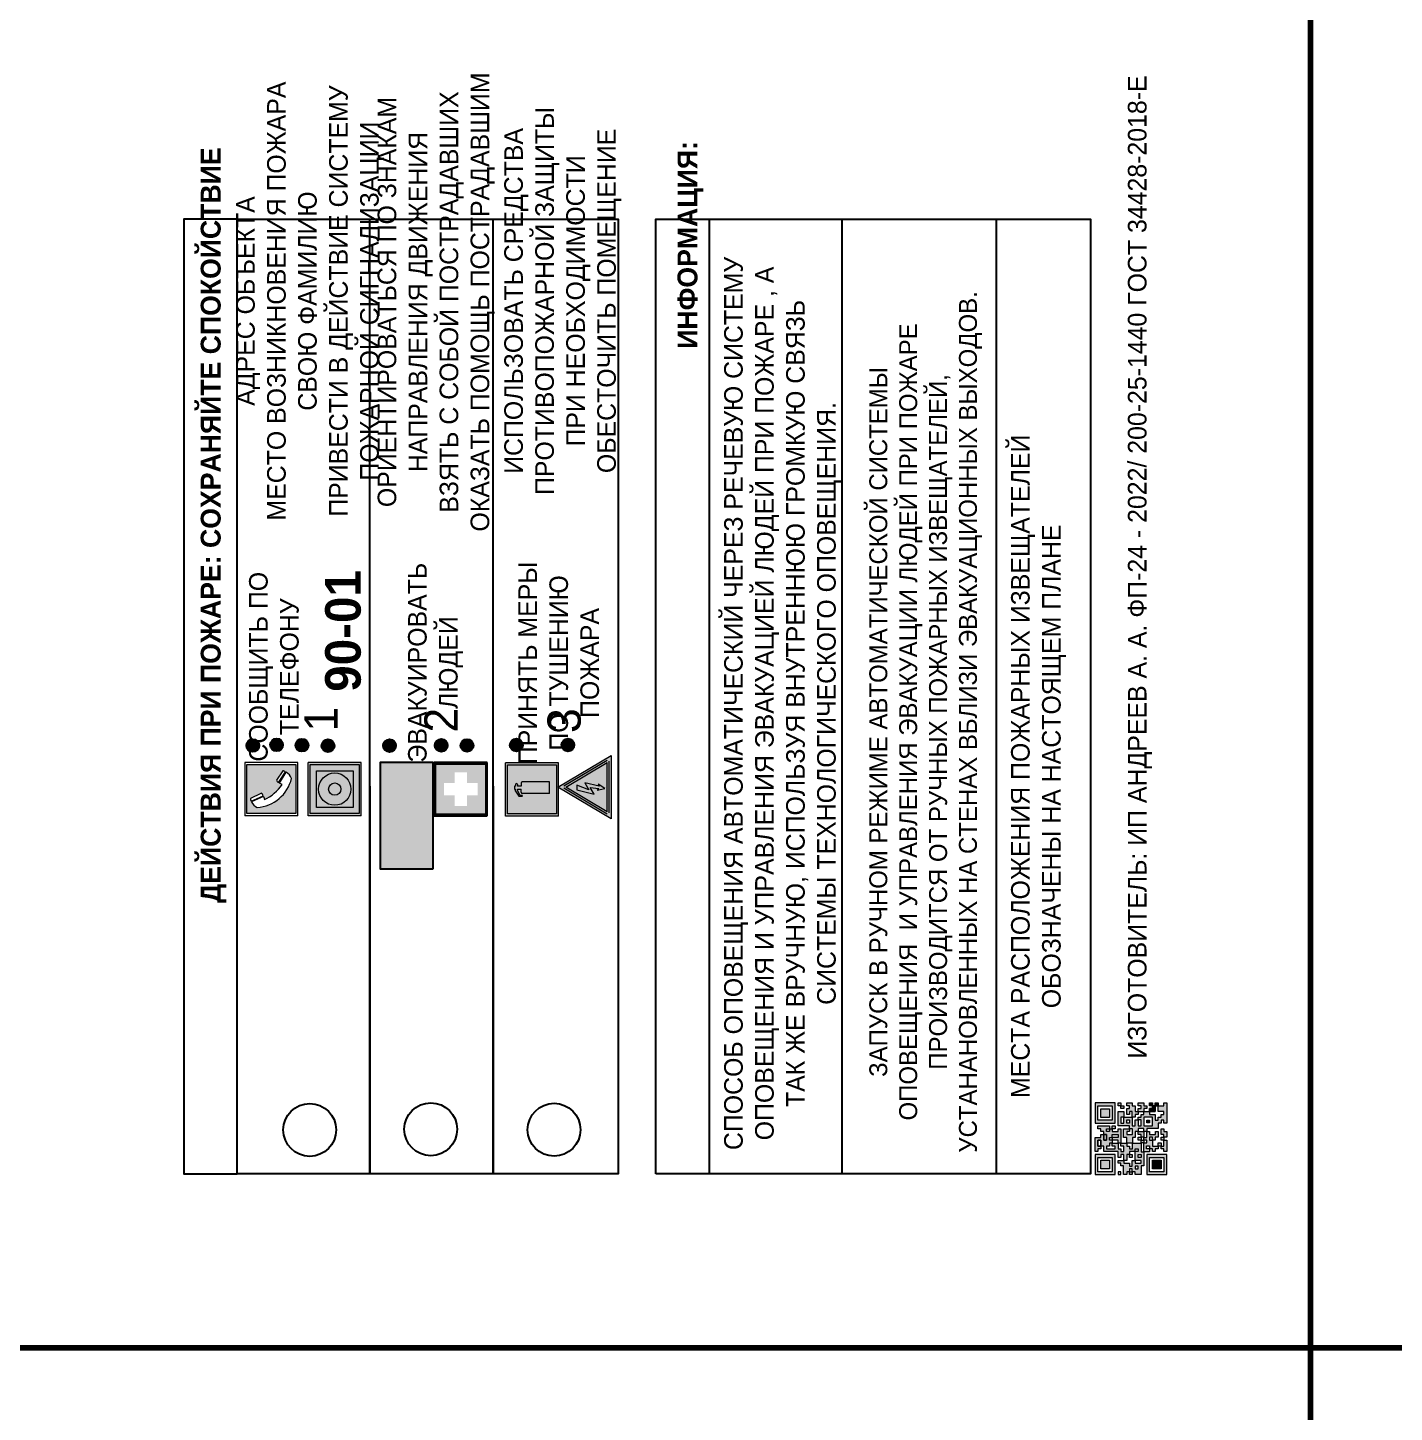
# Model space of a CAD drawing. Header units: millimetres. Extents: x 13114 to 67229, y 22859 to 38520.
# Drawn here: x 17565.4 to 17771.2, y 31674.4 to 31882.9 of the extents above; entities that cross this region are included whole.
import ezdxf

# ---------------------------------------------------------------- set-up
doc = ezdxf.new("R2010")
doc.units = ezdxf.units.MM
doc.styles.add('обычный', font='arial.ttf')

# ---------------------------------------------------------------- blocks, each defined once
blk = doc.blocks.new('A$C3E6D3DDE')
at = {"lineweight": 5}
h = blk.add_hatch(color=40, dxfattribs=at)
h.paths.add_polyline_path([(24.1, 1.45), (16.46, -11.35), (31.74, -11.35)])
h.paths.add_polyline_path([(24.09, -0.46), (30.03, -10.41), (18.14, -10.41)], flags=16)
h.paths.add_polyline_path([(24.54, -3.08), (23.41, -6.02), (25.13, -5.01), (24.33, -8.5), (24.82, -8.27), (23.79, -9.86), (23.4, -8.04), (23.8, -8.43), (24.04, -6.29), (22.39, -7.25), (23.44, -3.08)], flags=0)
h = blk.add_hatch(color=256, dxfattribs=at)
h.paths.add_polyline_path([(24.37, 0.03, 0.567511), (23.82, 0.03), (17.59, -10.4, 0.582454), (17.86, -10.88), (30.32, -10.88, 0.582149), (30.6, -10.4)])
h.paths.add_polyline_path([(24.09, -0.46), (18.14, -10.41), (30.03, -10.41)], flags=16)
h.paths.add_polyline_path([(24.54, -3.08), (23.41, -6.02), (25.13, -5.01), (24.33, -8.5), (24.82, -8.27), (23.79, -9.86), (23.4, -8.04), (23.8, -8.43), (24.04, -6.29), (22.39, -7.25), (23.44, -3.08)], flags=0)
h = blk.add_hatch(color=40, dxfattribs=at)
h.paths.add_polyline_path([(24.09, -0.46), (18.14, -10.41), (30.03, -10.41)])
h.paths.add_polyline_path([(24.82, -8.27), (23.79, -9.86), (23.4, -8.04), (23.8, -8.43), (24.04, -6.29), (22.39, -7.25), (23.44, -3.08), (24.54, -3.08), (23.41, -6.02), (25.13, -5.01), (24.33, -8.5)], flags=16)
at = {"color": 40, "lineweight": 5}
for p, q in [((16.46, -11.35), (24.1, 1.45)), ((24.1, 1.45), (31.74, -11.35))]:
    blk.add_line(p, q, dxfattribs=at)
at = {"lineweight": 5}
for p, q in [((17.59, -10.4), (23.82, 0.03)), ((24.37, 0.03), (30.6, -10.4)), ((18.14, -10.41), (24.09, -0.46)), ((23.44, -3.08), (22.39, -7.25)), ((23.41, -6.02), (24.54, -3.08)), ((24.54, -3.08), (23.44, -3.08)), ((24.09, -0.46), (30.03, -10.41)), ((22.39, -7.25), (24.04, -6.29)), ((25.13, -5.01), (23.41, -6.02)), ((24.04, -6.29), (23.8, -8.43)), ((24.33, -8.5), (25.13, -5.01)), ((23.8, -8.43), (23.4, -8.04)), ((23.4, -8.04), (23.79, -9.86)), ((23.79, -9.86), (24.82, -8.27)), ((24.82, -8.27), (24.33, -8.5)), ((17.86, -10.88), (30.32, -10.88)), ((18.14, -10.41), (30.03, -10.41))]:
    blk.add_line(p, q, dxfattribs=at)
at = {"color": 50, "lineweight": 5}
blk.add_line((31.74, -11.35), (16.46, -11.35), dxfattribs=at)
blk = doc.blocks.new('A$C456E1F9C')
at = {"lineweight": 5}
h = blk.add_hatch(color=242, dxfattribs=at)
h.paths.add_polyline_path([(0.51, -1.47), (0.51, -13.26), (12.29, -13.26), (12.29, -1.47)])
h.paths.add_polyline_path([(5.42, -4.95, -0.254479), (4.78, -5.4), (3.52, -2.53, -0.209735), (4.23, -2.4)], flags=16)
h.paths.add_polyline_path([(8.53, -8.6), (10.87, -10.17), (10.54, -10.76), (8.03, -9.13, -0.192251)], flags=16)
h.paths.add_polyline_path([(4.61, -5.49, 0.005518), (3.87, -5.72, 0.128647), (7.49, -10.01, 0.00809), (7.83, -9.33), (10.47, -10.97, -0.16736), (8.99, -12.25, -0.327862), (1.95, -3.95, -0.166952), (3.36, -2.62)], flags=16)
at = {"color": 242, "lineweight": 5}
for p, q in [((0, -13.77), (0, -0.97)), ((12.8, -0.97), (0, -0.97)), ((4.61, -5.49), (3.36, -2.62)), ((3.52, -2.53), (4.78, -5.4)), ((4.23, -2.4), (5.42, -4.95)), ((12.8, -13.77), (12.8, -0.97)), ((7.83, -9.33), (10.47, -10.97)), ((8.03, -9.13), (10.54, -10.76)), ((10.81, -10.12), (8.53, -8.6)), ((10.54, -10.76), (10.8, -10.3)), ((10.8, -10.3), (10.81, -10.12)), ((0, -13.77), (12.8, -13.77))]:
    blk.add_line(p, q, dxfattribs=at)
blk.add_lwpolyline([(0.51, -1.47), (12.29, -1.47), (12.29, -13.26), (0.51, -13.26)], close=True, dxfattribs=at)
for centre, radius, start, end in [((4.59, -5.34), 2.99, 114.2845, 152.1974), ((4.02, -3.27), 0.891, 76.3284, 123.7092), ((11.12, -3.31), 9.19, 183.9915, 256.6009), ((14.98, -39.1), 35.17, 107.1487, 108.4135), ((13.86, -0.94), 11.08, 205.5536, 234.8762), ((4.68, -4.59), 0.824, 276.9621, 334.0723), ((-13.31, 0.8), 23.44, 332.5487, 334.4027), ((8.94, -9.5), 0.989, 114.4092, 157.9388), ((7.87, -9.46), 3, 291.9291, 329.9329)]:
    blk.add_arc(centre, radius, start, end, dxfattribs=at)
blk = doc.blocks.new('A$C54414219')
at = {"true_color": 0xffffff}
h = blk.add_hatch(color=7, dxfattribs=at)
h.paths.add_polyline_path([(2.39, -9.45), (2.39, -18.3), (11.23, -18.3), (11.23, -9.45)], flags=0)
h.paths.add_polyline_path([(10.71, -13.87, -1), (2.92, -13.87, -1)], flags=0)
h.paths.add_polyline_path([(8.3, -13.87, -1), (5.33, -13.87, -1)], flags=0)
h.paths.add_polyline_path([(0.41, -7.47), (0.41, -20.27), (13.21, -20.27), (13.21, -7.47)])
h.paths.add_polyline_path([(0.92, -19.77), (12.71, -19.77), (12.71, -7.98), (0.92, -7.98)], flags=16)
h.paths.add_polyline_path([(11.23, -9.45), (11.23, -18.3), (2.39, -18.3), (2.39, -9.45)], flags=0)
at = {"lineweight": 5}
h = blk.add_hatch(color=242, dxfattribs=at)
h.paths.add_polyline_path([(12.71, -7.98), (0.92, -7.98), (0.92, -19.77), (12.71, -19.77)])
h.paths.add_polyline_path([(11.23, -18.3), (2.39, -18.3), (2.39, -9.45), (11.23, -9.45)], flags=16)
h.paths.add_polyline_path([(10.71, -13.87, -1), (2.92, -13.87, -1)], flags=0)
h.paths.add_polyline_path([(8.3, -13.87, -1), (5.33, -13.87, -1)], flags=0)
at = {"true_color": 0xffffff}
h = blk.add_hatch(color=7, dxfattribs=at)
h.paths.add_polyline_path([(2.39, -9.45), (2.39, -18.3), (11.23, -18.3), (11.23, -9.45)])
h.paths.add_polyline_path([(10.71, -13.87, -1), (2.92, -13.87, -1)], flags=16)
h.paths.add_polyline_path([(8.3, -13.87, -1), (5.33, -13.87, -1)], flags=0)
at = {"lineweight": 5}
h = blk.add_hatch(color=242, dxfattribs=at)
h.paths.add_polyline_path([(2.92, -13.87, 1), (10.71, -13.87, 1)])
h.paths.add_polyline_path([(8.3, -13.87, -1), (5.33, -13.87, -1)], flags=16)
at = {"color": 242, "lineweight": 5}
for p, q in [((0.41, -20.27), (0.41, -7.47)), ((0.41, -7.47), (13.21, -7.47)), ((0.41, -7.47), (13.21, -7.47)), ((13.21, -20.27), (13.21, -7.47)), ((0.41, -20.27), (13.21, -20.27))]:
    blk.add_line(p, q, dxfattribs=at)
for points in [[(0.92, -7.98), (12.71, -7.98), (12.71, -19.77), (0.92, -19.77)], [(2.39, -9.45), (11.23, -9.45), (11.23, -18.3), (2.39, -18.3)]]:
    blk.add_lwpolyline(points, close=True, dxfattribs=at)
for radius in [3.89, 1.49]:
    blk.add_circle((6.81, -13.87), radius, dxfattribs=at)
blk = doc.blocks.new('A$C32E8229D')
at = {"true_color": 0xffffff}
blk.add_hatch(color=7, dxfattribs=at).paths.add_polyline_path([(0, 0), (0, -8), (16, -8), (16, 0)])
h = blk.add_hatch(color=126)
h.paths.add_polyline_path([(0.2, -0.2), (15.8, -0.2), (15.8, -7.8), (0.2, -7.8)])
h.paths.add_polyline_path([(13.49, -2.05), (12.08, -2.05), (11.37, -2.63, 0.162397), (11.29, -2.84), (11.29, -3.63), (10.35, -3.63), (10.35, -4.05), (11.68, -4.05), (11.68, -3.48), (12.26, -4.28), (11.29, -5.1), (11.29, -6.78), (11.85, -6.78), (11.85, -5.44), (12.8, -4.64), (12.8, -5.94), (14.46, -5.94), (14.46, -5.39), (13.45, -5.39), (13.45, -3.97), (12.46, -2.59), (13.15, -2.59), (13.69, -3.34), (14.18, -3)], flags=16)
h.paths.add_polyline_path([(10.74, -1.82, 1), (11.8, -1.82, 1)], flags=16)
h.paths.add_polyline_path([(9.39, -3.59), (5.99, -3.59), (6.56, -3.03), (5.91, -3.03), (5.1, -3.83), (5.91, -4.64), (6.56, -4.64), (5.99, -4.09), (9.39, -4.09)], flags=16)
h.paths.add_polyline_path([(4.29, -1.08), (1.72, -1.08), (1.72, -6.6), (4.29, -6.6)], flags=16)
at = {"color": 126}
blk.add_lwpolyline([(16, -8), (0, -8), (0, 0), (16, 0)], close=True, dxfattribs=at)
blk = doc.blocks.new('A$C18900ED3')
h = blk.add_hatch(color=126)
h.paths.add_polyline_path([(-0.18, -0.18), (-7.02, -0.18), (-7.02, -7.02), (-0.18, -7.02)])
h.paths.add_polyline_path([(-5.89, -4.46), (-5.89, -2.77), (-4.46, -2.77), (-4.46, -1.31), (-2.77, -1.31), (-2.77, -2.77), (-1.33, -2.77), (-1.33, -4.46), (-2.77, -4.46), (-2.77, -5.89), (-4.46, -5.89), (-4.46, -4.46)], flags=16)
at = {"color": 126}
for p, q in [((-7.2, 0), (-7.2, -7.2)), ((0, 0), (-7.2, 0)), ((0, -7.2), (0, 0)), ((-7.02, -7.02), (-7.02, -0.18)), ((-7.02, -0.18), (-0.18, -0.18)), ((-0.18, -0.18), (-0.18, -7.02)), ((-7.2, -7.2), (0, -7.2)), ((-0.18, -7.02), (-7.02, -7.02))]:
    blk.add_line(p, q, dxfattribs=at)
blk = doc.blocks.new('A$C3AD82952')
at = {"true_color": 0xf5f5ff}
h = blk.add_hatch(color=7, dxfattribs=at)
h.dxf.hatch_style = 1
h.paths.add_polyline_path([(8.21, 8.73, 0.414214), (7.89, 9.05), (7.22, 9.05), (7.22, 9.92), (7.59, 9.92, 1), (7.57, 10.36), (7.22, 10.36), (7.22, 10.6), (6.43, 10.6), (6.43, 10.36), (6.01, 10.36), (4.74, 9.59), (4.74, 8.69), (4.98, 8.73), (4.98, 9.26), (6.12, 9.91), (6.43, 9.91), (6.43, 9.05), (5.76, 9.05, 0.414214), (5.44, 8.73), (5.44, 2.2), (8.21, 2.2)], flags=0)
h.paths.add_polyline_path([(12.8, 12.8), (0, 12.8), (0, 0), (12.8, 0)])
h.paths.add_polyline_path([(0.51, 12.29), (12.29, 12.29), (12.29, 0.51), (0.51, 0.51)], flags=16)
h.paths.add_polyline_path([(4.74, 9.59), (6.01, 10.36), (6.43, 10.36), (6.43, 10.6), (7.22, 10.6), (7.22, 10.36), (7.59, 10.36, -0.94586), (7.59, 9.92), (7.22, 9.92), (7.22, 9.05), (7.89, 9.05, -0.414214), (8.21, 8.73), (8.21, 2.2), (5.44, 2.2), (5.44, 8.73, -0.414214), (5.76, 9.05), (6.43, 9.05), (6.43, 9.91), (6.12, 9.91), (4.98, 9.26), (4.98, 8.73), (4.74, 8.69)], flags=0)
h = blk.add_hatch(color=242)
h.dxf.hatch_style = 1
h.paths.add_polyline_path([(12.29, 12.29), (0.51, 12.29), (0.51, 0.51), (12.29, 0.51)])
h.paths.add_polyline_path([(4.74, 8.69), (4.74, 9.59), (6.01, 10.36), (6.43, 10.36), (6.43, 10.6), (7.22, 10.6), (7.22, 10.36), (7.59, 10.36, -0.94586), (7.59, 9.92), (7.22, 9.92), (7.22, 9.05), (7.89, 9.05, -0.414214), (8.21, 8.73), (8.21, 2.2), (5.44, 2.2), (5.44, 8.73, -0.414214), (5.76, 9.05), (6.43, 9.05), (6.43, 9.91), (6.12, 9.91), (4.98, 9.26), (4.98, 8.73)], flags=16)
h = blk.add_hatch(color=7, dxfattribs=at)
h.dxf.hatch_style = 1
h.paths.add_polyline_path([(8.21, 8.73, 0.414214), (7.89, 9.05), (7.22, 9.05), (7.22, 9.92), (7.59, 9.92, 1), (7.57, 10.36), (7.22, 10.36), (7.22, 10.6), (6.43, 10.6), (6.43, 10.36), (6.01, 10.36), (4.74, 9.59), (4.74, 8.69), (4.98, 8.73), (4.98, 9.26), (6.12, 9.91), (6.43, 9.91), (6.43, 9.05), (5.76, 9.05, 0.414214), (5.44, 8.73), (5.44, 2.2), (8.21, 2.2)])
at = {"color": 242, "lineweight": 5}
for p, q in [((0, 0), (0, 12.8)), ((0, 12.8), (12.8, 12.8)), ((6.01, 10.36), (4.74, 9.59)), ((6.01, 10.36), (6.43, 10.36)), ((7.22, 10.6), (6.43, 10.6)), ((6.43, 10.6), (6.43, 10.36)), ((7.22, 10.36), (7.22, 10.6)), ((7.59, 10.36), (7.22, 10.36)), ((12.8, 0), (12.8, 12.8)), ((4.74, 9.59), (4.74, 8.69)), ((4.74, 8.69), (4.98, 8.73)), ((4.98, 9.26), (6.12, 9.91)), ((4.98, 8.73), (4.98, 9.26)), ((5.44, 2.2), (5.44, 8.73)), ((5.76, 9.05), (6.43, 9.05)), ((6.12, 9.91), (6.43, 9.91)), ((6.43, 9.91), (6.43, 9.05)), ((7.22, 9.05), (7.22, 9.92)), ((7.59, 9.92), (7.22, 9.92)), ((7.89, 9.05), (7.22, 9.05)), ((8.21, 2.2), (8.21, 8.73)), ((0, 0), (12.8, 0)), ((5.44, 2.2), (8.21, 2.2))]:
    blk.add_line(p, q, dxfattribs=at)
blk.add_lwpolyline([(0.51, 12.29), (12.29, 12.29), (12.29, 0.51), (0.51, 0.51)], close=True, dxfattribs=at)
for centre, radius, start, end in [((7.58, 10.14), 0.223, 273.1875, 86.8125), ((5.76, 8.73), 0.32, 90, 180), ((7.89, 8.73), 0.32, 0, 90)]:
    blk.add_arc(centre, radius, start, end, dxfattribs=at)
blk = doc.blocks.new('QR')
at = {"lineweight": 0}
h = blk.add_hatch(color=256, dxfattribs=at)
h.dxf.hatch_style = 1
h.paths.add_polyline_path([(9241.16, 2687.38), (9242.01, 2687.38), (9242.01, 2687.83), (9241.59, 2687.83), (9241.59, 2688.68), (9239.45, 2688.68), (9239.45, 2688.25), (9239.86, 2688.25), (9239.86, 2687.83), (9240.29, 2687.83), (9240.29, 2688.25), (9241.16, 2688.25), (9241.16, 2687.83), (9240.29, 2687.83), (9240.29, 2687.38), (9239.45, 2687.38), (9239.45, 2685.22), (9238.57, 2685.22), (9238.57, 2684.8), (9239.02, 2684.8), (9239.02, 2684.37), (9238.13, 2684.37), (9238.13, 2683.92), (9239.02, 2683.92), (9239.02, 2683.5), (9239.44, 2683.5), (9239.44, 2682.64), (9239.87, 2682.64), (9239.87, 2682.18), (9239.44, 2682.18), (9239.44, 2682.64), (9238.13, 2682.64), (9238.13, 2681.76), (9237.71, 2681.76), (9237.71, 2682.64), (9238.13, 2682.64), (9238.13, 2683.07), (9237.27, 2683.07), (9237.27, 2683.51), (9237.71, 2683.51), (9237.71, 2684.37), (9238.13, 2684.37), (9238.13, 2685.22), (9237.71, 2685.22), (9237.71, 2684.8), (9237.28, 2684.8), (9237.28, 2684.38), (9235.98, 2684.38), (9235.98, 2683.92), (9236.4, 2683.92), (9236.4, 2683.49), (9236.84, 2683.49), (9236.84, 2683.07), (9236.4, 2683.07), (9236.4, 2682.64), (9235.98, 2682.64), (9235.98, 2681.76), (9237.29, 2681.76), (9237.29, 2681.33), (9239.43, 2681.33), (9239.43, 2681.76), (9240.74, 2681.76), (9240.74, 2683.05), (9239.87, 2683.05), (9239.87, 2683.5), (9240.29, 2683.5), (9240.29, 2683.91), (9240.74, 2683.91), (9240.74, 2684.81), (9240.29, 2684.81), (9240.29, 2684.79), (9240.29, 2684.37), (9239.45, 2684.37), (9239.45, 2684.8), (9239.87, 2684.8), (9239.87, 2685.21), (9240.74, 2685.21), (9240.74, 2686.1), (9240.29, 2686.1), (9240.29, 2685.64), (9239.86, 2685.64), (9239.86, 2686.95), (9240.29, 2686.95), (9240.29, 2686.52), (9240.74, 2686.52), (9240.74, 2686.1), (9241.16, 2686.1), (9241.16, 2686.53), (9241.59, 2686.53), (9241.59, 2686.1), (9242.02, 2686.1), (9242.02, 2685.21), (9241.59, 2685.21), (9241.59, 2686.1), (9241.16, 2686.1), (9241.16, 2685.21), (9240.74, 2685.21), (9240.74, 2684.81), (9242.89, 2684.81), (9242.89, 2685.22), (9242.47, 2685.22), (9242.47, 2686.11), (9242.89, 2686.11), (9242.89, 2686.52), (9242.46, 2686.52), (9242.46, 2686.95), (9242.89, 2686.95), (9242.89, 2686.52), (9243.32, 2686.52), (9243.32, 2688.26), (9242.9, 2688.26), (9242.9, 2687.83), (9242.47, 2687.83), (9242.47, 2687.38), (9242.01, 2687.38), (9242.01, 2686.94), (9241.16, 2686.94)])
h.paths.add_polyline_path([(9239.02, 2682.18), (9239.02, 2681.76), (9238.54, 2681.76), (9238.54, 2682.18)], flags=16)
h.paths.add_polyline_path([(9237.27, 2682.65), (9237.27, 2682.19), (9236.83, 2682.19), (9236.83, 2682.65)], flags=16)
h = blk.add_hatch(color=256, dxfattribs=at)
h.dxf.hatch_style = 1
h.paths.add_polyline_path([(9238.15, 2687.83), (9236.83, 2687.83), (9236.83, 2686.52), (9238.15, 2686.52)], flags=0)
h.paths.add_polyline_path([(9239.01, 2685.65), (9239.01, 2688.68), (9235.98, 2688.68), (9235.98, 2685.65)])
h.paths.add_polyline_path([(9236.41, 2686.1), (9236.41, 2688.26), (9238.56, 2688.26), (9238.56, 2686.1)], flags=16)
h.paths.add_polyline_path([(9236.83, 2686.52), (9236.83, 2687.83), (9238.15, 2687.83), (9238.15, 2686.52)], flags=0)
h = blk.add_hatch(color=256, dxfattribs=at)
h.dxf.hatch_style = 1
h.paths.add_polyline_path([(9238.15, 2686.52), (9238.15, 2687.83), (9236.83, 2687.83), (9236.83, 2686.52)])
h.paths.add_polyline_path([(9245.91, 2686.52), (9245.91, 2687.83), (9244.59, 2687.83), (9244.59, 2686.52)], flags=0)
h.paths.add_polyline_path([(9246.77, 2685.65), (9246.77, 2688.68), (9243.74, 2688.68), (9243.74, 2685.65)])
h.paths.add_polyline_path([(9244.17, 2686.1), (9244.17, 2688.26), (9246.32, 2688.26), (9246.32, 2686.1)], flags=16)
h.paths.add_polyline_path([(9244.59, 2686.52), (9244.59, 2687.83), (9245.91, 2687.83), (9245.91, 2686.52)], flags=0)
h = blk.add_hatch(color=256, dxfattribs=at)
h.dxf.hatch_style = 1
h.paths.add_polyline_path([(9243.32, 2686.11), (9242.89, 2686.11), (9242.89, 2685.64), (9243.32, 2685.64)])
h.paths.add_polyline_path([(9239.02, 2683.07), (9239.02, 2683.5), (9238.56, 2683.5), (9238.56, 2683.07)])
h.paths.add_polyline_path([(9236.4, 2684.8), (9236.4, 2685.22), (9235.98, 2685.22), (9235.98, 2684.8)])
h.paths.add_polyline_path([(9236.4, 2683.07), (9236.4, 2683.49), (9235.98, 2683.49), (9235.98, 2683.07)])
h = blk.add_hatch(color=256, dxfattribs=at)
h.dxf.hatch_style = 1
h.paths.add_polyline_path([(9240.75, 2681.76), (9240.75, 2681.35), (9241.17, 2681.35), (9241.17, 2681.76)])
h.paths.add_polyline_path([(9241.6, 2682.18), (9241.17, 2682.18), (9241.17, 2681.76), (9241.6, 2681.76)])
h.paths.add_polyline_path([(9242.47, 2681.34), (9242.47, 2682.19), (9242.02, 2682.19), (9242.02, 2681.76), (9241.6, 2681.76), (9241.6, 2681.34)])
h.paths.add_polyline_path([(9239.87, 2678.3), (9239.44, 2678.3), (9239.44, 2677.89), (9241.17, 2677.89), (9241.17, 2678.3), (9240.28, 2678.3), (9240.28, 2678.73), (9239.87, 2678.73)])
h.paths.add_polyline_path([(9240.75, 2678.73), (9240.75, 2679.19), (9240.28, 2679.19), (9240.28, 2678.73)])
h.paths.add_polyline_path([(9241.6, 2678.73), (9241.17, 2678.73), (9241.17, 2678.3), (9241.6, 2678.3)])
h.paths.add_polyline_path([(9242.02, 2678.3), (9241.6, 2678.3), (9241.6, 2677.89), (9242.48, 2677.89), (9242.48, 2678.31), (9242.9, 2678.31), (9242.9, 2678.73), (9242.02, 2678.73)])
h.paths.add_polyline_path([(9246.36, 2684.37), (9246.36, 2684.79), (9245.93, 2684.79), (9245.93, 2684.37)])
h.paths.add_polyline_path([(9246.78, 2685.2), (9246.36, 2685.2), (9246.36, 2684.79), (9246.78, 2684.79)])
h.paths.add_polyline_path([(9245.91, 2687.83), (9244.59, 2687.83), (9244.59, 2686.52), (9245.91, 2686.52)])
h = blk.add_hatch(color=256, dxfattribs=at)
h.dxf.hatch_style = 1
h.paths.add_polyline_path([(9243.32, 2682.64), (9243.32, 2683.07), (9244.62, 2683.07), (9244.62, 2684.37), (9243.74, 2684.37), (9243.74, 2684.8), (9244.62, 2684.8), (9244.62, 2684.37), (9245.48, 2684.37), (9245.48, 2685.22), (9243.32, 2685.22), (9243.32, 2683.5), (9242.89, 2683.5), (9242.89, 2683.06), (9242.01, 2683.06), (9242.01, 2683.91), (9242.47, 2683.91), (9242.47, 2683.5), (9242.89, 2683.5), (9242.89, 2684.38), (9241.59, 2684.38), (9241.59, 2683.91), (9240.74, 2683.91), (9240.74, 2683.05), (9241.59, 2683.05), (9241.59, 2682.64), (9242.47, 2682.64), (9242.47, 2682.19), (9242.91, 2682.19), (9242.91, 2681.34), (9242.48, 2681.34), (9242.48, 2680.91), (9242.91, 2680.91), (9242.91, 2679.17), (9243.75, 2679.17), (9243.75, 2678.73), (9244.2, 2678.73), (9244.2, 2678.3), (9243.75, 2678.3), (9243.75, 2677.88), (9246.78, 2677.88), (9246.78, 2678.3), (9246.35, 2678.3), (9246.35, 2679.19), (9245.48, 2679.19), (9245.48, 2678.31), (9245.05, 2678.31), (9245.05, 2678.73), (9244.62, 2678.73), (9244.62, 2679.19), (9244.2, 2679.19), (9244.2, 2679.61), (9245.05, 2679.61), (9245.05, 2680.46), (9245.48, 2680.46), (9245.48, 2681.34), (9245.04, 2681.34), (9245.04, 2681.76), (9244.63, 2681.76), (9244.63, 2682.19), (9244.21, 2682.19), (9244.21, 2681.76), (9243.32, 2681.76), (9243.32, 2682.19), (9244.21, 2682.19), (9244.21, 2682.64)])
h.paths.add_polyline_path([(9243.75, 2683.49), (9243.75, 2683.92), (9244.21, 2683.92), (9244.21, 2683.49)], flags=16)
h.paths.add_polyline_path([(9243.32, 2681.34), (9244.63, 2681.34), (9244.63, 2680.04), (9243.32, 2680.04)], flags=16)
h.paths.add_polyline_path([(9243.76, 2680.89), (9244.18, 2680.89), (9244.18, 2680.48), (9243.76, 2680.48)], flags=0)
h = blk.add_hatch(color=256, dxfattribs=at)
h.dxf.hatch_style = 1
h.paths.add_polyline_path([(9246.36, 2683.07), (9246.78, 2683.07), (9246.78, 2683.92), (9246.36, 2683.92), (9246.36, 2683.49), (9245.92, 2683.49), (9245.92, 2683.92), (9245.06, 2683.92), (9245.06, 2683.49), (9245.48, 2683.49), (9245.48, 2683.07), (9244.62, 2683.07), (9244.62, 2682.65), (9245.05, 2682.65), (9245.05, 2682.18), (9245.48, 2682.18), (9245.48, 2682.65), (9246.36, 2682.65)])
h.paths.add_polyline_path([(9246.78, 2682.18), (9246.36, 2682.18), (9246.36, 2681.75), (9245.92, 2681.75), (9245.92, 2682.18), (9245.48, 2682.18), (9245.48, 2681.34), (9245.48, 2681.34), (9245.94, 2681.34), (9245.94, 2680.91), (9246.36, 2680.91), (9246.36, 2681.34), (9246.78, 2681.34)])
h = blk.add_hatch(color=256, dxfattribs=at)
h.dxf.hatch_style = 1
h.paths.add_polyline_path([(9235.98, 2680.9), (9235.98, 2677.86), (9239.02, 2677.86), (9239.02, 2680.9)])
h.paths.add_polyline_path([(9238.57, 2680.48), (9238.57, 2678.32), (9236.41, 2678.32), (9236.41, 2680.48)], flags=16)
h.paths.add_polyline_path([(9238.15, 2680.05), (9238.15, 2678.74), (9236.83, 2678.74), (9236.83, 2680.05)], flags=0)
h = blk.add_hatch(color=256, dxfattribs=at)
h.dxf.hatch_style = 1
h.paths.add_polyline_path([(9238.15, 2680.05), (9236.83, 2680.05), (9236.83, 2678.74), (9238.15, 2678.74)])
h = blk.add_hatch(color=256, dxfattribs=at)
h.dxf.hatch_style = 1
h.paths.add_polyline_path([(9242.02, 2680.46), (9242.48, 2680.46), (9242.48, 2680.91), (9241.58, 2680.91), (9241.58, 2681.35), (9241.17, 2681.35), (9241.17, 2680.91), (9240.75, 2680.91), (9240.75, 2681.33), (9239.43, 2681.33), (9239.43, 2680.46), (9239.86, 2680.46), (9239.86, 2680.92), (9240.3, 2680.92), (9240.3, 2680.46), (9239.86, 2680.46), (9239.86, 2680.04), (9239.44, 2680.04), (9239.44, 2679.62), (9239.86, 2679.62), (9239.86, 2679.19), (9240.29, 2679.19), (9240.29, 2680.03), (9241.18, 2680.03), (9241.18, 2680.47), (9241.6, 2680.47), (9241.6, 2680.03), (9241.18, 2680.03), (9241.18, 2679.61), (9241.6, 2679.61), (9241.6, 2679.19), (9242.47, 2679.19), (9242.47, 2679.6), (9242.02, 2679.6)])
h = blk.add_hatch(color=256, dxfattribs=at)
h.dxf.hatch_style = 1
h.paths.add_polyline_path([(9244.18, 2680.48), (9244.18, 2680.89), (9243.76, 2680.89), (9243.76, 2680.48)])
h = blk.add_hatch(color=256, dxfattribs=at)
h.dxf.hatch_style = 1
h.paths.add_polyline_path([(9245.93, 2680.04), (9245.93, 2680.46), (9245.48, 2680.46), (9245.48, 2679.62), (9246.35, 2679.62), (9246.35, 2680.04)])
h.paths.add_polyline_path([(9246.78, 2680.04), (9246.78, 2680.46), (9246.35, 2680.46), (9246.35, 2680.04)])
h.paths.add_polyline_path([(9246.78, 2679.18), (9246.78, 2679.62), (9246.35, 2679.62), (9246.35, 2679.18)])
for points in [[(9237.71, 2685.22), (9238.13, 2685.22), (9238.13, 2684.37), (9237.71, 2684.37), (9237.71, 2683.51), (9237.27, 2683.51), (9237.27, 2683.07), (9238.13, 2683.07), (9238.13, 2682.64), (9237.71, 2682.64), (9237.71, 2681.76), (9238.13, 2681.76), (9238.13, 2682.64), (9239.44, 2682.64), (9239.44, 2683.5), (9239.02, 2683.5), (9239.02, 2683.07), (9238.56, 2683.07), (9238.56, 2683.5), (9239.02, 2683.5), (9239.02, 2683.92), (9238.13, 2683.92), (9238.13, 2684.37), (9239.02, 2684.37), (9239.02, 2684.8), (9238.57, 2684.8), (9238.57, 2685.22), (9239.45, 2685.22), (9239.45, 2687.38), (9240.29, 2687.38), (9240.29, 2687.83), (9239.86, 2687.83), (9239.86, 2688.25), (9239.45, 2688.25), (9239.45, 2688.68), (9241.59, 2688.68), (9241.59, 2687.83), (9242.01, 2687.83), (9242.01, 2687.38), (9242.47, 2687.38), (9242.47, 2687.83), (9242.9, 2687.83), (9242.9, 2688.26), (9243.32, 2688.26), (9243.32, 2686.52), (9242.89, 2686.52), (9242.89, 2686.11), (9243.32, 2686.11), (9243.32, 2685.64), (9242.89, 2685.64), (9242.89, 2686.11), (9242.47, 2686.11), (9242.47, 2685.22), (9242.89, 2685.22), (9242.89, 2684.81), (9240.74, 2684.81), (9240.74, 2683.91), (9241.59, 2683.91), (9241.59, 2684.38), (9242.89, 2684.38), (9242.89, 2683.5), (9242.47, 2683.5), (9242.47, 2683.91), (9242.01, 2683.91), (9242.01, 2683.06), (9242.89, 2683.06), (9242.89, 2683.5), (9243.32, 2683.5), (9243.32, 2685.22), (9245.48, 2685.22), (9245.48, 2684.37), (9244.62, 2684.37), (9244.62, 2683.07), (9245.48, 2683.07), (9245.48, 2683.49), (9245.06, 2683.49), (9245.06, 2683.92), (9245.92, 2683.92), (9245.92, 2683.49), (9246.36, 2683.49), (9246.36, 2683.92), (9246.78, 2683.92), (9246.78, 2683.07), (9246.36, 2683.07), (9246.36, 2682.65), (9245.48, 2682.65), (9245.48, 2682.18), (9245.92, 2682.18), (9245.92, 2681.75), (9246.36, 2681.75), (9246.36, 2682.18), (9246.78, 2682.18), (9246.78, 2681.34), (9246.36, 2681.34), (9246.36, 2680.91), (9245.94, 2680.91), (9245.94, 2681.34), (9245.48, 2681.34), (9245.48, 2680.46), (9245.93, 2680.46), (9245.93, 2680.04), (9246.35, 2680.04), (9246.35, 2680.46), (9246.78, 2680.46), (9246.78, 2680.04), (9246.78, 2680.04), (9246.35, 2680.04), (9246.35, 2679.62), (9246.78, 2679.62), (9246.78, 2679.18), (9246.35, 2679.18), (9246.35, 2678.3), (9246.78, 2678.3), (9246.78, 2677.88), (9243.75, 2677.88), (9243.75, 2678.3), (9244.2, 2678.3), (9244.2, 2678.73), (9243.75, 2678.73), (9243.75, 2679.17), (9242.91, 2679.17), (9242.91, 2680.91), (9242.48, 2680.91), (9242.48, 2680.46), (9242.02, 2680.46), (9242.02, 2679.6), (9242.47, 2679.6), (9242.47, 2679.19), (9241.6, 2679.19), (9241.6, 2679.61), (9241.18, 2679.61), (9241.18, 2680.03), (9240.29, 2680.03), (9240.29, 2679.19), (9240.75, 2679.19), (9240.75, 2678.73), (9240.28, 2678.73), (9240.28, 2678.3), (9241.17, 2678.3), (9241.17, 2678.73), (9241.6, 2678.73), (9241.6, 2678.3), (9242.02, 2678.3), (9242.02, 2678.73), (9242.9, 2678.73), (9242.9, 2678.31), (9242.48, 2678.31), (9242.48, 2677.89), (9241.6, 2677.89), (9241.6, 2678.3), (9241.17, 2678.3), (9241.17, 2677.89), (9239.44, 2677.89), (9239.44, 2678.3), (9239.87, 2678.3), (9239.87, 2678.73), (9240.28, 2678.73), (9240.28, 2679.19), (9240.29, 2679.19), (9239.86, 2679.19), (9239.86, 2679.62), (9239.44, 2679.62), (9239.44, 2680.04), (9239.86, 2680.04), (9239.86, 2680.46), (9239.43, 2680.46), (9239.43, 2681.33), (9237.29, 2681.33), (9237.29, 2681.76), (9235.98, 2681.76), (9235.98, 2682.64), (9236.4, 2682.64), (9236.4, 2683.07), (9235.98, 2683.07), (9235.98, 2683.49), (9236.4, 2683.49), (9236.4, 2683.92), (9235.98, 2683.92), (9235.98, 2684.38), (9237.28, 2684.38), (9237.28, 2684.8), (9237.71, 2684.8), (9237.71, 2685.22), (9237.92, 2685.22)], [(9240.74, 2686.1), (9240.74, 2686.52), (9240.29, 2686.52), (9240.29, 2686.95), (9239.86, 2686.95), (9239.86, 2685.64), (9240.29, 2685.64), (9240.29, 2686.1), (9240.74, 2686.1), (9240.74, 2686.52)], [(9240.74, 2685.21), (9239.87, 2685.21), (9239.87, 2684.8), (9239.45, 2684.8), (9239.45, 2684.37), (9240.29, 2684.37), (9240.29, 2684.79), (9240.29, 2684.81), (9240.74, 2684.81), (9240.74, 2685.21), (9239.87, 2685.21)], [(9240.74, 2683.91), (9240.29, 2683.91), (9240.29, 2683.5), (9239.87, 2683.5), (9239.87, 2683.05), (9240.74, 2683.05), (9240.74, 2683.91)], [(9244.62, 2684.37), (9244.62, 2684.8), (9243.74, 2684.8), (9243.74, 2684.37), (9244.62, 2684.37)], [(9240.74, 2683.05), (9240.74, 2681.76), (9239.43, 2681.76), (9239.43, 2681.33), (9240.75, 2681.33), (9240.75, 2681.35), (9240.75, 2680.91), (9241.17, 2680.91), (9241.17, 2681.35), (9241.58, 2681.35), (9241.58, 2680.91), (9242.48, 2680.91), (9242.48, 2681.34), (9242.91, 2681.34), (9242.91, 2682.19), (9242.47, 2682.19), (9242.47, 2682.64), (9241.59, 2682.64), (9241.59, 2683.05), (9240.74, 2683.05)], [(9241.6, 2681.76), (9242.02, 2681.76), (9242.02, 2682.19), (9242.47, 2682.19), (9242.47, 2681.34), (9241.6, 2681.34), (9241.6, 2681.76)], [(9244.62, 2683.07), (9243.32, 2683.07), (9243.32, 2682.64), (9244.21, 2682.64), (9244.21, 2682.19), (9243.32, 2682.19), (9243.32, 2681.76), (9244.21, 2681.76), (9244.21, 2682.19), (9244.63, 2682.19), (9244.63, 2681.76), (9245.04, 2681.76), (9245.04, 2681.34), (9245.48, 2681.34)], [(9245.48, 2682.18), (9245.05, 2682.18), (9245.05, 2682.65), (9244.62, 2682.65), (9244.62, 2683.07)], [(9245.48, 2682.18), (9245.48, 2681.34)], [(9239.86, 2680.46), (9239.86, 2680.92), (9240.3, 2680.92), (9240.3, 2680.46), (9239.86, 2680.46)], [(9245.48, 2680.46), (9245.05, 2680.46), (9245.05, 2679.61), (9244.2, 2679.61), (9244.2, 2679.19), (9244.62, 2679.19), (9244.62, 2678.73), (9245.05, 2678.73), (9245.05, 2678.31), (9245.48, 2678.31), (9245.48, 2679.19), (9246.35, 2679.19), (9246.35, 2679.07)], [(9246.35, 2679.62), (9245.48, 2679.62), (9245.48, 2680.46)], [(9245.48, 2680.46), (9245.48, 2679.62), (9246.35, 2679.62), (9246.35, 2680.04), (9245.93, 2680.04), (9245.93, 2680.46), (9245.48, 2680.46), (9245.48, 2679.62)], [(9246.35, 2679.62), (9246.35, 2679.18)]]:
    blk.add_lwpolyline(points, dxfattribs=at)
for points in [[(9235.98, 2685.65), (9239.01, 2685.65), (9239.01, 2688.68), (9235.98, 2688.68)], [(9236.41, 2688.26), (9238.56, 2688.26), (9238.56, 2686.1), (9236.41, 2686.1)], [(9240.29, 2687.83), (9241.16, 2687.83), (9241.16, 2688.25), (9240.29, 2688.25)], [(9240.29, 2688.25), (9241.16, 2688.25), (9241.16, 2687.83), (9240.29, 2687.83)], [(9243.74, 2685.65), (9246.77, 2685.65), (9246.77, 2688.68), (9243.74, 2688.68)], [(9244.17, 2688.26), (9246.32, 2688.26), (9246.32, 2686.1), (9244.17, 2686.1)], [(9236.83, 2687.83), (9238.15, 2687.83), (9238.15, 2686.52), (9236.83, 2686.52)], [(9241.16, 2686.1), (9240.74, 2686.1), (9240.74, 2685.21), (9241.16, 2685.21)], [(9242.01, 2687.38), (9241.16, 2687.38), (9241.16, 2686.94), (9242.01, 2686.94)], [(9241.16, 2687.38), (9242.01, 2687.38), (9242.01, 2686.94), (9241.16, 2686.94)], [(9241.16, 2686.53), (9241.59, 2686.53), (9241.59, 2686.1), (9241.16, 2686.1)], [(9241.59, 2686.1), (9242.02, 2686.1), (9242.02, 2685.21), (9241.59, 2685.21)], [(9242.89, 2686.52), (9242.46, 2686.52), (9242.46, 2686.95), (9242.89, 2686.95)], [(9244.59, 2687.83), (9245.91, 2687.83), (9245.91, 2686.52), (9244.59, 2686.52)], [(9235.98, 2684.8), (9236.4, 2684.8), (9236.4, 2685.22), (9235.98, 2685.22)], [(9243.75, 2683.92), (9244.21, 2683.92), (9244.21, 2683.49), (9243.75, 2683.49)], [(9245.93, 2684.79), (9246.36, 2684.79), (9246.36, 2684.37), (9245.93, 2684.37)], [(9246.36, 2685.2), (9246.78, 2685.2), (9246.78, 2684.79), (9246.36, 2684.79)], [(9236.4, 2683.07), (9236.84, 2683.07), (9236.84, 2683.49), (9236.4, 2683.49)], [(9236.83, 2682.19), (9237.27, 2682.19), (9237.27, 2682.65), (9236.83, 2682.65)], [(9238.54, 2682.18), (9239.02, 2682.18), (9239.02, 2681.76), (9238.54, 2681.76)], [(9239.44, 2682.64), (9239.87, 2682.64), (9239.87, 2682.18), (9239.44, 2682.18)], [(9240.75, 2681.76), (9241.17, 2681.76), (9241.17, 2681.35), (9240.75, 2681.35)], [(9241.17, 2682.18), (9241.6, 2682.18), (9241.6, 2681.76), (9241.17, 2681.76)], [(9235.98, 2677.86), (9239.02, 2677.86), (9239.02, 2680.9), (9235.98, 2680.9)], [(9236.41, 2680.48), (9238.57, 2680.48), (9238.57, 2678.32), (9236.41, 2678.32)], [(9236.83, 2680.05), (9238.15, 2680.05), (9238.15, 2678.74), (9236.83, 2678.74)], [(9241.18, 2680.03), (9241.6, 2680.03), (9241.6, 2680.47), (9241.18, 2680.47)], [(9243.32, 2680.04), (9244.63, 2680.04), (9244.63, 2681.34), (9243.32, 2681.34)], [(9243.76, 2680.89), (9244.18, 2680.89), (9244.18, 2680.48), (9243.76, 2680.48)]]:
    blk.add_lwpolyline(points, close=True, dxfattribs=at)

msp = doc.modelspace()

# ---------------------------------------------------------------- hatches: boundary and pattern name
at = {"lineweight": 0}
h = msp.add_hatch(color=256, dxfattribs=at)
h.dxf.hatch_style = 1
h.paths.add_polyline_path([(17599.32, 31773.85, 1), (17599.32, 31775.78, 1)])
h = msp.add_hatch(color=256, dxfattribs=at)
h.dxf.hatch_style = 1
h.paths.add_polyline_path([(17602.9, 31773.95, 1), (17602.9, 31775.89, 1)])
h = msp.add_hatch(color=256, dxfattribs=at)
h.dxf.hatch_style = 1
h.paths.add_polyline_path([(17606.72, 31773.92, 1), (17606.72, 31775.85, 1)])
h = msp.add_hatch(color=256, dxfattribs=at)
h.dxf.hatch_style = 1
h.paths.add_polyline_path([(17610.64, 31773.83, 1), (17610.64, 31775.76, 1)])
h = msp.add_hatch(color=256, dxfattribs=at)
h.dxf.hatch_style = 1
h.paths.add_polyline_path([(17619.91, 31773.84, 1), (17619.91, 31775.78, 1)])
h = msp.add_hatch(color=256, dxfattribs=at)
h.dxf.hatch_style = 1
h.paths.add_polyline_path([(17627.69, 31773.89, 1), (17627.69, 31775.82, 1)])
h = msp.add_hatch(color=256, dxfattribs=at)
h.dxf.hatch_style = 1
h.paths.add_polyline_path([(17631.59, 31773.88, 1), (17631.59, 31775.81, 1)])
h = msp.add_hatch(color=256, dxfattribs=at)
h.dxf.hatch_style = 1
h.paths.add_polyline_path([(17639.02, 31773.94, 1), (17639.02, 31775.87, 1)])
h = msp.add_hatch(color=256, dxfattribs=at)
h.dxf.hatch_style = 1
h.paths.add_polyline_path([(17646.78, 31773.94, 1), (17646.78, 31775.87, 1)])

# ---------------------------------------------------------------- linework, layer by layer
at = {"color": 1, "lineweight": 100}
for points in [[(17158.64, 32079.13), (17758.64, 32079.13), (17758.64, 31684.13), (17158.64, 31684.13)], [(17758.64, 32079.13), (18358.64, 32079.13), (18358.64, 31684.13), (17758.64, 31684.13)], [(17158.64, 31684.13), (17758.64, 31684.13), (17758.64, 31289.13), (17158.64, 31289.13)], [(17758.64, 31684.13), (18358.64, 31684.13), (18358.64, 31289.13), (17758.64, 31289.13)]]:
    msp.add_lwpolyline(points, close=True, dxfattribs=at)
for points in [[(17596.97, 31710.31), (17596.97, 31854.07), (17588.92, 31854.07), (17588.92, 31710.31)], [(17596.97, 31710.31), (17596.97, 31854.07), (17654.37, 31854.07), (17654.37, 31710.31)]]:
    msp.add_lwpolyline(points, close=True)
for points in [[(17616.96, 31768.72), (17616.96, 31710.31), (17616.96, 31854.07)], [(17635.54, 31768.72), (17635.54, 31710.31), (17635.54, 31854.07)]]:
    msp.add_lwpolyline(points)
at = {"color": 0}
msp.add_lwpolyline([(17660.03, 31710.31), (17660.03, 31854.07), (17725.48, 31854.07), (17725.48, 31710.31)], close=True, dxfattribs=at)
for points in [[(17668.08, 31710.31), (17668.08, 31854.07)], [(17688.07, 31710.31), (17688.07, 31854.07)], [(17711.32, 31710.31), (17711.32, 31854.07)]]:
    msp.add_lwpolyline(points, dxfattribs=at)
for centre, radius in [((17599.32, 31774.82), 0.966), ((17602.9, 31774.92), 0.966), ((17606.72, 31774.88), 0.966), ((17610.64, 31774.8), 0.966), ((17619.91, 31774.81), 0.966), ((17627.69, 31774.85), 0.966), ((17631.59, 31774.84), 0.966), ((17639.02, 31774.9), 0.966), ((17646.78, 31774.91), 0.966), ((17607.89, 31716.93), 3.98), ((17626.12, 31717.03), 3.98), ((17644.69, 31716.96), 3.98)]:
    msp.add_circle(centre, radius)

# ---------------------------------------------------------------- block references
at = {"rotation": 90}
for name, p, xscale, yscale, zscale in [('A$C3E6D3DDE', (17646.18, 31753.5), 0.625, 0.625, 0.625), ('A$C456E1F9C', (17597.5, 31764.26), 0.625, 0.625, 0.625), ('A$C54414219', (17602.99, 31764), 0.625, 0.625, 0.625), ('A$C18900ED3', (17626.64, 31772.26), 1.111111111007631, 1.111111111007631, 1.111111111007631), ('A$C3AD82952', (17645.37, 31764.21), 0.625, 0.625, 0.625)]:
    msp.add_blockref(name, p, dxfattribs=dict(at, xscale=xscale, yscale=yscale, zscale=zscale))
at = {"xscale": -1, "rotation": 90}
msp.add_blockref('A$C32E8229D', (17618.49, 31772.26), dxfattribs=at)
at = {"color": 22, "lineweight": 100, "true_color": 0xbb1e10, "rotation": 90}
msp.add_blockref('QR', (20414.86, 22474.22), dxfattribs=at)

# ---------------------------------------------------------------- texts
at = {"lineweight": 0, "attachment_point": 5, "rotation": 90, "style": 'обычный'}
for s, insert, char_height, width in [('\\pi-8.4,l8.4,t8.4;{\\fProxima Nova Rg|b0|i0|c204|p2;ОРИЕНТИРОВАТЬСЯ ПО ЗНАКАМ \\PНАПРАВЛЕНИЯ ДВИЖЕНИЯ\\PВЗЯТЬ С СОБОЙ ПОСТРАДАВШИХ\\PОКАЗАТЬ ПОМОЩЬ ПОСТРАДАВШИМ}', (17626.93, 31841.62), 2.8, 126.6484), ('\\pi-8.4,l8.4,t8.4;{\\fProxima Nova Rg|b0|i0|c204|p2;ИЗГОТОВИТЕЛЬ: ИП АНДРЕЕВ А. А.\\fProxima Nova Rg|b0|i0|c0|p2; \\fProxima Nova Rg|b0|i0|c204|p2;ФП-24 - 2022/ 200-25-1440 ГОСТ 34428-2018-Е\\H1.2266x; }', (17732.93, 31801.71), 2.8, 191.3484), ('\\pi-8.4,l8.4,t8.4;{\\fProxima Nova Rg|b0|i0|c204|p2;АДРЕС ОБЪЕКТА\\PМЕСТО ВОЗНИКНОВЕНИЯ ПОЖАРА \\PСВОЮ ФАМИЛИЮ\\PПРИВЕСТИ В ДЕЙСТВИЕ СИСТЕМУ \\PПОЖАРНОЙ СИГНАЛИЗАЦИИ}', (17607.95, 31841.76), 2.8, 126.6484), ('\\pi-8.4,l8.4,t8.4;{\\fProxima Nova Rg|b0|i0|c204|p2;ИСПОЛЬЗОВАТЬ СРЕДСТВА \\PПРОТИВОПОЖАРНОЙ ЗАЩИТЫ \\PПРИ НЕОБХОДИМОСТИ \\PОБЕСТОЧИТЬ ПОМЕЩЕНИЕ}', (17646, 31841.78), 2.8, 126.6484), ('{\\fProxima Nova Rg|b1|i0|c204|p2;ИНФОРМАЦИЯ:\\H1.1997x; }', (17665.22, 31850.21), 3, 175.1736), ('{\\fProxima Nova Rg|b1|i0|c204|p2;ДЕЙСТВИЯ ПРИ ПОЖАРЕ: СОХРАНЯЙТЕ СПОКОЙСТВИЕ\\H1.6644x; }', (17593.41, 31808.02), 3, 175.1736), ('{\\fProxima Nova Rg|b0|i0|c204|p2;СПОСОБ ОПОВЕЩЕНИЯ АВТОМАТИЧЕСКИЙ ЧЕРЕЗ РЕЧЕВУЮ СИСТЕМУ ОПОВЕЩЕНИЯ И УПРАВЛЕНИЯ ЭВАКУАЦИЕЙ ЛЮДЕЙ ПРИ ПОЖАРЕ , А ТАК ЖЕ ВРУЧНУЮ, ИСПОЛЬЗУЯ ВНУТРЕННЮЮ ГРОМКУЮ СВЯЗЬ СИСТЕМЫ ТЕХНОЛОГИЧЕСКОГО ОПОВЕЩЕНИЯ.}', (17679.12, 31781.16), 2.8, 137.0334), ('{\\fProxima Nova Rg|b0|i0|c204|p2;\\P\\pt8.1;ЗАПУСК В РУЧНОМ РЕЖИМЕ АВТОМАТИЧЕСКОЙ СИСТЕМЫ ОПОВЕЩЕНИЯ  И УПРАВЛЕНИЯ ЭВАКУАЦИИ ЛЮДЕЙ ПРИ ПОЖАРЕ ПРОИЗВОДИТСЯ ОТ РУЧНЫХ ПОЖАРНЫХ ИЗВЕЩАТЕЛЕЙ, УСТАНАНОВЛЕННЫХ НА СТЕНАХ ВБЛИЗИ ЭВАКУАЦИОННЫХ ВЫХОДОВ. }', (17698.42, 31778.38), 2.7, 131.4512), ('\\pt8.4;{\\fProxima Nova Rg|b0|i0|c204|p2;\\PМЕСТА РАСПОЛОЖЕНИЯ ПОЖАРНЫХ ИЗВЕЩАТЕЛЕЙ ОБОЗНАЧЕНЫ НА НАСТОЯЩЕМ ПЛАНЕ}', (17715.33, 31771.69), 2.8, 118.5618), ('{\\fProxima Nova Rg|b0|i0|c204|p2;ПРИНЯТЬ МЕРЫ \\PПО ТУШЕНИЮ \\PПОЖАРА}', (17645.41, 31787.26), 2.8, 126.6484), ('{\\fProxima Nova Rg|b0|i0|c204|p2;СООБЩИТЬ ПО \\PТЕЛЕФОНУ}', (17602.51, 31786.69), 2.8, 126.6484), ('{\\fProxima Nova Rg|b1|i0|c204|p2;\\H1.0714x;90-01\\fProxima Nova Rg|b0|i0|c204|p2;\\H0.93331x; \\H1.3449x; }', (17612.93, 31792.08), 5, 126.6484), ('{\\fProxima Nova Rg|b0|i0|c204|p2;ЭВАКУИРОВАТЬ \\PЛЮДЕЙ}', (17626.84, 31787.3), 2.8, 126.6484), ('{\\fProxima Nova Rg|b0|i0|c204|p2;1\\H1.1667x; }', (17609.58, 31778.79), 5, 126.6484), ('{\\fProxima Nova Rg|b0|i0|c204|p2;2\\H1.1967x; }', (17627.66, 31778.64), 5, 126.6484), ('{\\fProxima Nova Rg|b0|i0|c204|p2;3\\H1.1967x; }', (17646.24, 31778.58), 5, 126.6484)]:
    msp.add_mtext(s, dxfattribs=dict(at, insert=insert, char_height=char_height, width=width))

doc.saveas('drawing.dxf')
